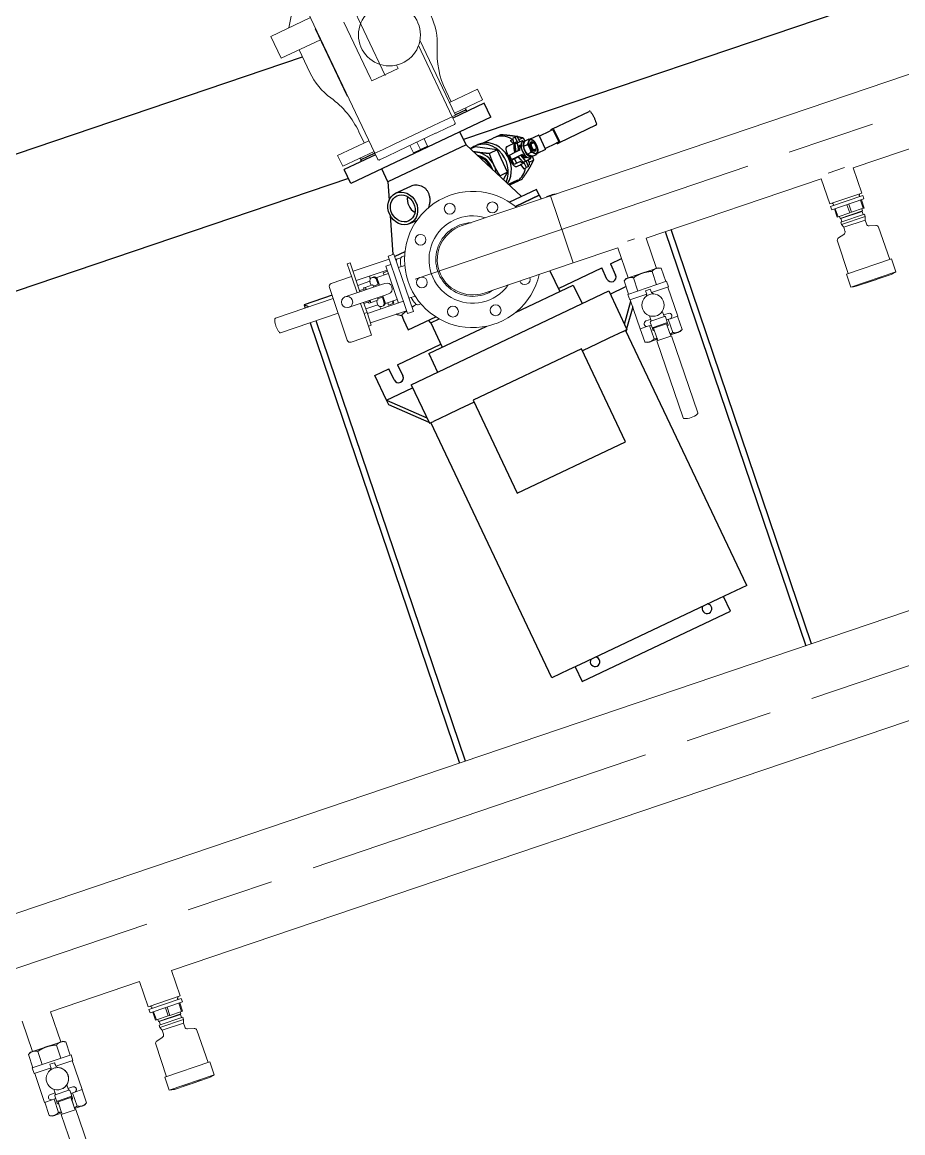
# Model space of a CAD drawing. Header units: millimetres. Extents: x -4172 to 126100, y -2 to 142133.
# Drawn here: x 62299 to 63720, y 6886 to 8679 of the extents above; entities that cross this region are included whole.
import ezdxf

# ---------------------------------------------------------------- set-up
doc = ezdxf.new("R2010")
doc.units = ezdxf.units.MM
doc.header["$LTSCALE"] = 100
doc.linetypes.add('CHAIN', pattern=[0.3543, 0.2362, -0.0295, 0.0591, -0.0295])
doc.layers.add('Centerline', color=7, linetype='Continuous', lineweight=18)
doc.layers.add('Visible', color=7, linetype='Continuous', lineweight=25)
doc.layers.add('P_Biomass (BM)', color=150, linetype='Continuous', lineweight=18, true_color=0x007fff)

msp = doc.modelspace()

# ---------------------------------------------------------------- linework, layer by layer
at = {"layer": 'Centerline', "linetype": 'CHAIN', "ltscale": 9.889646}
msp.add_line((62503.66, 9396.92), (62885.14, 8592.82), dxfattribs=at)
at = {"layer": 'Centerline', "linetype": 'CHAIN', "ltscale": 23.990969}
for p, q in [((62933.34, 8264.1), (65054.54, 8983.32)), ((61963.54, 7040.61), (65253.69, 8156.18))]:
    msp.add_line(p, q, dxfattribs=at)
at = {"layer": 'P_Biomass (BM)'}
for p, q in [((62728.95, 8761.06), (62868.42, 8467.07)), ((62739.25, 8719.51), (62729.27, 8669.4)), ((62700.36, 8655.68), (62764.5, 8686.12)), ((62772.06, 8667.84), (62772.97, 8668.27)), ((62823.5, 8559.42), (62772.06, 8667.84)), ((62861.23, 8588.39), (62818.36, 8678.74)), ((62700.36, 8655.68), (62717.07, 8620.45)), ((62717.07, 8620.45), (62780.32, 8650.45)), ((62998.52, 8528.79), (62941.08, 8649.86)), ((63151.75, 8398.5), (63911.52, 8656.11)), ((62745.98, 8634.16), (62763.45, 8597.35)), ((62938.69, 8640.91), (62993.1, 8526.22)), ((62903.21, 8609.55), (62903.69, 8608.54)), ((62905.83, 8604.02), (62903.69, 8608.54)), ((62863.37, 8583.87), (62905.83, 8604.02)), ((62861.23, 8588.39), (62863.37, 8583.87)), ((62824.4, 8559.85), (62823.5, 8559.42)), ((62982.59, 8568.21), (62991.16, 8550.14)), ((62988.9, 8549.07), (63034.08, 8570.5)), ((63034.08, 8570.5), (63042.22, 8553.34)), ((62997.05, 8531.9), (63042.22, 8553.34)), ((63014.59, 8536.91), (63014.87, 8540.36)), ((63640.43, 8443.5), (63948.22, 8547.87)), ((62981.02, 8520.49), (62963.17, 8512.02)), ((62981.02, 8520.49), (62963.17, 8512.02)), ((62981.02, 8520.49), (62993.1, 8526.22)), ((62981.02, 8520.49), (62993.1, 8526.22)), ((62993.1, 8526.22), (62996.87, 8528)), ((62993.1, 8526.22), (62997.73, 8516.46)), ((62998.52, 8528.79), (62996.87, 8528)), ((62842.55, 8501.78), (62851.12, 8483.71)), ((62960.85, 8510.91), (62900.68, 8482.37)), ((62960.85, 8510.91), (62900.68, 8482.37)), ((62963.17, 8512.02), (62960.85, 8510.91)), ((62960.85, 8510.91), (62963.17, 8512.02)), ((62967.11, 8499.72), (62984.96, 8508.19)), ((62996.78, 8513.79), (62984.96, 8508.19)), ((62808.2, 8463.35), (62858.8, 8487.35)), ((62900.68, 8482.37), (62898.35, 8481.26)), ((62898.35, 8481.26), (62900.68, 8482.37)), ((62906.17, 8470.8), (62966.33, 8499.35)), ((62936.25, 8485.08), (62941.82, 8473.33)), ((62947.68, 8490.5), (62953.25, 8478.75)), ((62967.11, 8499.72), (62966.33, 8499.35)), ((62816.35, 8446.18), (62866.94, 8470.18)), ((62868.42, 8467.07), (62880.5, 8472.8)), ((62868.42, 8467.07), (62880.5, 8472.8)), ((62868.42, 8467.07), (62873.05, 8457.31)), ((62898.35, 8481.26), (62880.5, 8472.8)), ((62898.35, 8481.26), (62880.5, 8472.8)), ((62887.54, 8461.97), (62905.39, 8470.44)), ((62906.17, 8470.8), (62905.39, 8470.44)), ((62924.82, 8479.65), (62930.39, 8467.91)), ((62930.39, 8467.91), (62941.82, 8473.33)), ((62935.24, 8468.55), (62934.59, 8469.9)), ((62949.69, 8475.4), (62935.24, 8468.55)), ((62941.82, 8473.33), (62953.25, 8478.75)), ((62949.69, 8475.4), (62949.05, 8476.76)), ((62808.2, 8463.35), (62816.35, 8446.18)), ((62846.55, 8457.19), (62843.7, 8459.15)), ((62887.54, 8461.97), (62875.72, 8456.36)), ((63599.76, 8434.99), (63626.28, 8443.99)), ((63640.43, 8443.5), (63654.24, 8402.78)), ((63306.03, 8330.12), (63588.82, 8426)), ((63588.82, 8426), (63602.62, 8385.28)), ((63151.75, 8398.5), (63007.8, 8349.69)), ((63151.75, 8398.5), (63007.8, 8349.69)), ((63151.75, 8398.5), (63188.45, 8290.26)), ((63602.62, 8385.28), (63654.24, 8402.78)), ((63603.67, 8381.41), (63655.76, 8399.07)), ((63605.6, 8375.73), (63657.69, 8393.39)), ((63650.24, 8400.81), (63650.61, 8401.55)), ((63655.76, 8399.07), (63657.69, 8393.39)), ((63603.67, 8381.41), (63605.6, 8375.73)), ((63607, 8386.14), (63606.25, 8386.51)), ((63609.86, 8377.18), (63614.36, 8363.92)), ((63615.75, 8364.39), (63611.25, 8377.65)), ((63630.25, 8384.09), (63634.74, 8370.83)), ((63637.53, 8371.78), (63633.04, 8385.03)), ((63656.52, 8378.22), (63637.53, 8371.78)), ((63652.03, 8391.47), (63656.52, 8378.22)), ((63657.92, 8378.69), (63653.42, 8391.95)), ((63654.13, 8377.4), (63655.23, 8374.16)), ((63656.52, 8378.22), (63657.92, 8378.69)), ((63614.36, 8363.92), (63615.75, 8364.39)), ((63634.74, 8370.83), (63615.75, 8364.39)), ((63618.14, 8365.2), (63619.24, 8361.96)), ((63619.24, 8361.96), (63655.23, 8374.16)), ((63620.38, 8361.73), (63619.24, 8361.96)), ((63620.13, 8355.83), (63658.25, 8368.76)), ((63620.38, 8361.73), (63654.47, 8373.29)), ((63620.38, 8361.73), (63622.14, 8356.52)), ((63621.46, 8351.92), (63659.58, 8364.84)), ((63624.89, 8347.64), (63659.46, 8359.36)), ((63634.74, 8370.83), (63637.53, 8371.78)), ((63654.47, 8373.29), (63655.23, 8374.16)), ((63654.47, 8373.29), (63656.24, 8368.08)), ((63658.25, 8368.76), (63659.58, 8364.84)), ((63659.46, 8359.36), (63659.58, 8364.84)), ((63659.46, 8359.36), (63661.6, 8353.04)), ((63620.13, 8355.83), (63621.46, 8351.92)), ((63624.89, 8347.64), (63621.46, 8351.92)), ((63624.89, 8347.64), (63627.03, 8341.32)), ((63666.15, 8350), (63676.58, 8350.68)), ((63681.12, 8347.67), (63699.3, 8295.56)), ((63275.81, 8325.16), (63287.29, 8329.05)), ((63306.03, 8330.12), (63322.6, 8281.25)), ((63614.81, 8325.18), (63632.07, 8272.77)), ((63625.27, 8336.13), (63616.58, 8330.33)), ((62889.67, 8301.03), (62899.14, 8304.25)), ((62930.61, 8211.43), (62899.14, 8304.25)), ((63188.45, 8290.26), (63260.29, 8314.61)), ((63260.29, 8314.61), (63276.86, 8265.74)), ((62828.43, 8290.13), (62823.69, 8288.52)), ((62830.99, 8267.02), (62823.69, 8288.52)), ((62844.27, 8243.4), (62828.43, 8290.13)), ((62891.26, 8296.36), (62833.01, 8276.61)), ((62886.12, 8285.05), (62894.17, 8287.78)), ((62906.37, 8225.32), (62886.12, 8285.05)), ((62921.14, 8208.22), (62889.67, 8301.03)), ((62902.03, 8295.72), (62902.65, 8295.93)), ((62903.26, 8294.14), (62902.64, 8293.93)), ((62902.65, 8295.93), (62905.04, 8296.74)), ((62903.26, 8294.14), (62902.65, 8295.93)), ((62910.18, 8298.49), (62905.04, 8296.74)), ((62906.53, 8282.46), (62916.58, 8285.87)), ((62916.32, 8301.62), (62911.63, 8300.03)), ((63044.5, 8241.45), (63188.45, 8290.26)), ((63044.5, 8241.45), (63188.45, 8290.26)), ((63629.25, 8271.81), (63702.12, 8296.52)), ((63702.12, 8296.52), (63709.17, 8275.72)), ((62830.69, 8267.9), (62798.01, 8256.83)), ((62830.99, 8267.02), (62839.54, 8241.8)), ((62888.34, 8278.48), (62838.15, 8261.46)), ((62865.68, 8267.14), (62863.82, 8266.51)), ((62871.35, 8266.31), (62890.29, 8272.73)), ((62881.95, 8274.16), (62889, 8276.55)), ((62881.95, 8274.16), (62883.24, 8270.35)), ((63277.17, 8265.85), (63299.73, 8273.5)), ((63299.73, 8273.5), (63322.28, 8281.15)), ((63322.79, 8254.92), (63315.55, 8276.27)), ((63322.28, 8281.15), (63325.77, 8282.33)), ((63325.77, 8282.33), (63330.59, 8281.37)), ((63337.83, 8260.02), (63330.59, 8281.37)), ((63629.25, 8271.81), (63636.3, 8251.01)), ((63636.3, 8251.01), (63709.17, 8275.72)), ((63644.81, 8252.34), (63701.61, 8271.6)), ((62823.78, 8165.25), (62794.88, 8250.48)), ((62878.97, 8255.17), (62826.14, 8237.26)), ((62860.21, 8260.34), (62840.77, 8253.74)), ((62850.55, 8249.76), (62852.62, 8250.46)), ((62852.62, 8250.46), (62864.52, 8254.49)), ((62854.67, 8246.93), (62853.87, 8249.3)), ((62860.43, 8259.44), (62862.36, 8253.76)), ((62866.58, 8250.97), (62865.78, 8253.34)), ((62867.04, 8253.24), (62865.94, 8252.86)), ((62874.88, 8255.9), (62867.04, 8253.24)), ((62873.38, 8255.39), (62870.81, 8262.96)), ((62875.52, 8254), (62871.35, 8266.31)), ((62884.52, 8257.05), (62878.97, 8255.17)), ((63273.68, 8264.67), (63270.44, 8260.98)), ((63277.68, 8239.63), (63270.44, 8260.98)), ((63273.68, 8264.67), (63277.17, 8265.85)), ((63276.5, 8239.23), (63339.01, 8260.42)), ((63292.72, 8244.72), (63285.48, 8266.07)), ((63314.59, 8242.11), (63342.06, 8251.42)), ((63339.01, 8260.42), (63342.06, 8251.42)), ((63341.11, 8251.1), (63357.01, 8204.22)), ((62707.96, 8200.88), (62801, 8232.43)), ((62826.14, 8237.26), (62820.6, 8235.38)), ((62884.75, 8238.12), (62831.92, 8220.21)), ((62853, 8248.48), (62843.63, 8245.3)), ((62850.42, 8247.6), (62850.26, 8248.07)), ((62853, 8248.48), (62853.64, 8246.58)), ((62873.16, 8231.55), (62872.36, 8233.92)), ((62874.11, 8232.4), (62873, 8232.03)), ((62881.95, 8235.06), (62874.11, 8232.4)), ((62883.01, 8226.97), (62880.44, 8234.55)), ((62885.48, 8224.64), (62881.3, 8236.95)), ((62884.75, 8238.12), (62890.3, 8240)), ((62885.48, 8224.64), (62904.42, 8231.06)), ((62923.22, 8233.22), (62933.28, 8236.63)), ((63276.5, 8239.23), (63279.55, 8230.23)), ((63279.55, 8230.23), (63307.02, 8239.54)), ((63305.09, 8245.22), (63312.67, 8247.79)), ((63305.09, 8245.22), (63307.02, 8239.54)), ((63305.41, 8235.46), (63307.02, 8239.54)), ((63314.59, 8242.11), (63312.67, 8247.79)), ((63314.59, 8242.11), (63318.36, 8239.85)), ((62826.38, 8218.33), (62831.92, 8220.21)), ((62850.94, 8208.16), (62845.32, 8224.75)), ((62855.68, 8209.77), (62850.05, 8226.36)), ((62860.06, 8227.64), (62850.69, 8224.46)), ((62873, 8222.61), (62853.56, 8216.02)), ((62914.42, 8228.05), (62856.17, 8208.3)), ((62857.64, 8226.29), (62857.48, 8226.77)), ((62858.9, 8225.13), (62860.96, 8225.83)), ((62859.42, 8229.53), (62860.06, 8227.64)), ((62861.26, 8227.52), (62860.45, 8229.88)), ((62872.87, 8229.87), (62860.96, 8225.83)), ((62870.71, 8229.14), (62872.64, 8223.46)), ((62881.48, 8220.54), (62879.62, 8219.91)), ((62889.03, 8225.85), (62890.34, 8222)), ((62890.34, 8222), (62897.75, 8224.52)), ((62896.45, 8228.36), (62897.75, 8224.52)), ((62898.84, 8224.89), (62897.69, 8228.78)), ((62897.75, 8224.52), (62898.84, 8224.89)), ((62935.87, 8222.72), (62927.72, 8219.96)), ((62942.65, 8223.97), (62937.96, 8222.37)), ((63280.5, 8230.55), (63296.4, 8183.67)), ((62809.03, 8208.75), (62715.99, 8177.21)), ((62855.68, 8209.77), (62850.94, 8208.16)), ((62857.75, 8188.07), (62850.94, 8208.16)), ((62862.49, 8189.68), (62855.68, 8209.77)), ((62919.55, 8212.9), (62861.31, 8193.15)), ((62930.61, 8211.43), (62921.14, 8208.22)), ((63313.39, 8198.94), (63305.82, 8196.37)), ((63311.39, 8204.86), (63314.12, 8196.8)), ((63335.65, 8203.36), (63313.87, 8195.97)), ((63314.12, 8196.8), (63314.35, 8196.13)), ((63332.22, 8211.92), (63334.95, 8203.87)), ((63341.8, 8208.57), (63334.23, 8206)), ((63334.95, 8203.87), (63335.18, 8203.2)), ((63337.42, 8202.83), (63340.82, 8192.79)), ((63339.01, 8198.12), (63344.69, 8200.05)), ((63341.74, 8199.05), (63348.98, 8177.7)), ((63357.01, 8204.22), (63344.69, 8200.05)), ((63356.77, 8204.14), (63364.01, 8182.79)), ((62862.49, 8189.68), (62857.75, 8188.07)), ((62857.75, 8188.07), (62862.8, 8173.2)), ((63308.71, 8187.85), (63296.4, 8183.67)), ((63296.63, 8183.75), (63303.87, 8162.4)), ((63308.71, 8187.85), (63314.39, 8189.77)), ((63311.66, 8188.85), (63318.9, 8167.5)), ((63316.2, 8184.44), (63312.79, 8194.48)), ((63317.11, 8181.76), (63316.2, 8184.44)), ((63339.06, 8193.31), (63317.28, 8185.93)), ((63318.21, 8184.75), (63339.04, 8191.81)), ((63318.21, 8184.75), (63322.94, 8170.77)), ((63319.34, 8181.4), (63318.87, 8181.24)), ((63339.04, 8191.81), (63343.78, 8177.84)), ((63340.65, 8188.62), (63340.18, 8188.46)), ((63341.73, 8190.11), (63340.82, 8192.79)), ((63345.14, 8173.82), (63343.78, 8177.84)), ((63345.15, 8173.8), (63357.28, 8177.92)), ((63357.28, 8177.92), (63360.77, 8179.1)), ((63360.77, 8179.1), (63364.01, 8182.79)), ((62862.8, 8173.2), (62830.12, 8162.12)), ((63308.68, 8161.44), (63303.87, 8162.4)), ((63308.68, 8161.44), (63312.17, 8162.62)), ((63312.17, 8162.62), (63324.31, 8166.74)), ((63324.31, 8166.75), (63322.94, 8170.77)), ((63324.95, 8164.86), (63323.53, 8164.38)), ((63365.76, 8039.82), (63323.53, 8164.38)), ((63324.31, 8166.75), (63324.95, 8164.86)), ((63345.78, 8171.92), (63324.95, 8164.86)), ((63345.14, 8173.82), (63345.78, 8171.92)), ((63347.2, 8172.41), (63345.78, 8171.92)), ((63347.2, 8172.41), (63389.44, 8047.85)), ((62173.28, 7200.58), (64290.04, 7918.3)), ((62540.2, 7147.28), (64344.08, 7758.91)), ((62540.2, 7147.28), (62554.01, 7106.56)), ((62344.9, 7081.06), (62488.59, 7129.78)), ((62488.59, 7129.78), (62502.4, 7089.06)), ((62502.4, 7089.06), (62554.01, 7106.56)), ((62503.6, 7084.74), (62555.69, 7102.4)), ((62550.17, 7104.13), (62550.84, 7105.48)), ((62555.69, 7102.4), (62557.61, 7096.71)), ((62503.6, 7084.74), (62505.53, 7079.05)), ((62505.53, 7079.05), (62557.61, 7096.71)), ((62506.93, 7089.46), (62505.57, 7090.13)), ((62530.18, 7087.41), (62534.67, 7074.15)), ((62537.46, 7075.1), (62532.96, 7088.36)), ((62551.96, 7094.8), (62556.45, 7081.54)), ((62557.85, 7082.01), (62553.35, 7095.27)), ((62299.16, 7065.55), (62315.73, 7016.68)), ((62344.9, 7081.06), (62361.47, 7032.19)), ((62509.79, 7080.5), (62514.28, 7067.24)), ((62515.68, 7067.71), (62511.18, 7080.97)), ((62514.28, 7067.24), (62515.68, 7067.71)), ((62534.67, 7074.15), (62515.68, 7067.71)), ((62518.07, 7068.52), (62519.17, 7065.28)), ((62519.17, 7065.28), (62555.16, 7077.48)), ((62520.06, 7059.16), (62558.18, 7072.08)), ((62520.3, 7065.06), (62554.4, 7076.62)), ((62521.39, 7055.24), (62559.51, 7068.17)), ((62534.67, 7074.15), (62537.46, 7075.1)), ((62556.45, 7081.54), (62537.46, 7075.1)), ((62554.06, 7080.73), (62555.16, 7077.48)), ((62554.4, 7076.62), (62555.16, 7077.48)), ((62554.4, 7076.62), (62556.17, 7071.4)), ((62556.45, 7081.54), (62557.85, 7082.01)), ((62558.18, 7072.08), (62559.51, 7068.17)), ((62559.38, 7062.69), (62559.51, 7068.17)), ((62520.3, 7065.06), (62519.17, 7065.28)), ((62520.06, 7059.16), (62521.39, 7055.24)), ((62520.3, 7065.06), (62522.07, 7059.84)), ((62524.82, 7050.97), (62521.39, 7055.24)), ((62524.82, 7050.97), (62559.38, 7062.69)), ((62524.82, 7050.97), (62526.96, 7044.64)), ((62559.38, 7062.69), (62561.53, 7056.36)), ((62566.08, 7053.32), (62576.51, 7054)), ((62581.05, 7050.99), (62599.23, 6998.88)), ((62338.53, 7024.41), (62361.12, 7032.07)), ((62361.12, 7032.07), (62364.64, 7033.27)), ((62364.64, 7033.27), (62369.4, 7032.32)), ((62376.7, 7010.96), (62369.46, 7032.31)), ((62525.2, 7039.46), (62516.51, 7033.65)), ((62316.55, 6990.57), (62309.31, 7011.92)), ((62312.55, 7015.61), (62309.35, 7011.96)), ((62312.55, 7015.61), (62316.01, 7016.78)), ((62316.01, 7016.78), (62338.53, 7024.41)), ((62331.52, 6995.64), (62324.28, 7016.99)), ((62361.59, 7005.84), (62354.35, 7027.19)), ((62514.73, 7028.5), (62532, 6976.09)), ((62315.37, 6990.17), (62377.88, 7011.36)), ((62343.84, 6996.12), (62351.41, 6998.69)), ((62351.44, 6998.7), (62351.41, 6998.69)), ((62351.44, 6998.7), (62352.41, 6995.86)), ((62352.41, 6995.86), (62352.38, 6995.85)), ((62353.33, 6993.01), (62380.93, 7002.36)), ((62377.88, 7011.36), (62380.93, 7002.36)), ((62379.98, 7002.04), (62395.88, 6955.16)), ((62529.18, 6975.13), (62602.05, 6999.84)), ((62602.05, 6999.84), (62609.1, 6979.04)), ((62315.37, 6990.17), (62318.42, 6981.17)), ((62318.42, 6981.17), (62345.75, 6990.43)), ((62319.37, 6981.49), (62335.27, 6934.61)), ((62344.15, 6986.38), (62345.75, 6990.43)), ((62350.14, 6989.81), (62350.18, 6989.82)), ((62353.33, 6993.01), (62353.32, 6993)), ((62353.32, 6993), (62357.09, 6990.74)), ((62353.33, 6993.01), (62357.09, 6990.74)), ((62357.09, 6990.74), (62357.09, 6990.74)), ((62536.23, 6954.33), (62609.1, 6979.04)), ((62370.95, 6962.82), (62370.96, 6962.82)), ((62370.95, 6962.82), (62373.68, 6954.76)), ((62370.96, 6962.82), (62373.69, 6954.76)), ((62380.59, 6959.48), (62372.97, 6956.9)), ((62380.61, 6959.49), (62380.59, 6959.48)), ((62529.18, 6975.13), (62536.23, 6954.33)), ((62544.74, 6955.66), (62601.54, 6974.92)), ((62352.12, 6949.83), (62344.6, 6947.28)), ((62347.49, 6938.76), (62353.1, 6940.66)), ((62350.12, 6955.72), (62352.85, 6947.69)), ((62351.52, 6945.38), (62354.89, 6935.33)), ((62374.38, 6954.25), (62352.59, 6946.86)), ((62377.76, 6944.19), (62355.97, 6936.81)), ((62356.9, 6935.63), (62377.74, 6942.69)), ((62361.7, 6955.72), (62361.74, 6955.73)), ((62376.14, 6953.72), (62377.06, 6951.05)), ((62377.06, 6951.04), (62380.44, 6940.99)), ((62377.74, 6949.01), (62383.48, 6950.96)), ((62377.74, 6942.69), (62378.43, 6940.69)), ((62377.74, 6942.69), (62382.44, 6928.7)), ((62378.43, 6940.69), (62383.13, 6926.7)), ((62380.43, 6940.99), (62379.52, 6943.67)), ((62380.54, 6949.96), (62387.78, 6928.61)), ((62383.5, 6950.97), (62383.48, 6950.96)), ((62395.88, 6955.16), (62383.5, 6950.97)), ((62395.64, 6955.08), (62402.88, 6933.73)), ((62347.49, 6938.76), (62335.27, 6934.61)), ((62335.5, 6934.69), (62342.74, 6913.34)), ((62350.46, 6939.77), (62357.7, 6918.42)), ((62355.81, 6932.65), (62354.9, 6935.32)), ((62356.9, 6935.63), (62361.61, 6921.64)), ((62358.03, 6932.28), (62357.58, 6932.12)), ((62384.44, 6922.79), (62363.6, 6915.73)), ((62379.36, 6939.51), (62378.88, 6939.35)), ((62383.8, 6924.68), (62384.44, 6922.79)), ((62383.81, 6924.67), (62396.12, 6928.85)), ((62383.81, 6924.69), (62384.45, 6922.79)), ((62385.86, 6923.27), (62384.44, 6922.79)), ((62385.87, 6923.28), (62385.86, 6923.27)), ((62428.1, 6798.72), (62385.87, 6923.28)), ((62396.12, 6928.85), (62399.64, 6930.04)), ((62399.64, 6930.04), (62402.85, 6933.69)), ((62347.56, 6912.38), (62342.79, 6913.33)), ((62347.56, 6912.38), (62351.01, 6913.55)), ((62351.01, 6913.55), (62362.97, 6917.61)), ((62363.6, 6915.73), (62362.18, 6915.24)), ((62404.42, 6790.69), (62362.18, 6915.24)), ((62362.96, 6917.62), (62363.61, 6915.73))]:
    msp.add_line(p, q, dxfattribs=at)
for centre, radius in [((62891.79, 8658.23), 50), ((62989.09, 8377.58), 8.75), ((63057.93, 8379.77), 8.75), ((62941.95, 8327.35), 8.75), ((62944.14, 8258.5), 8.75), ((62823.49, 8226.85), 9), ((63317.23, 8221.89), 18), ((62994.37, 8211.37), 8.75), ((63063.22, 8213.56), 8.75)]:
    msp.add_circle(centre, radius, dxfattribs=at)
for centre, radius, start, end in [((62861.03, 8643.64), 108, 356.91561, 25.38015), ((63112.96, 8630.06), 144.3, 176.91561, 205.38015), ((62861.03, 8643.64), 108, 205.38015, 233.84469), ((62712.17, 8439.93), 144.3, 25.38015, 53.84469), ((62995.93, 8515.6), 2, 295.38015, 25.38015), ((62874.86, 8458.17), 2, 205.38015, 295.38015), ((63026.15, 8295.57), 110, 50.03177, 347.42823), ((63652.48, 8399.7), 2.5, 153.73, 239.83292), ((63605.89, 8383.9), 2.5, 337.62708, 63.73), ((63026.15, 8295.57), 70.5, 72.88834, 324.57166), ((63026.15, 8295.57), 59.5, 92.57329, 304.88671), ((63026.15, 8295.57), 57.15, 108.73, 288.73), ((63026.15, 8295.57), 57.15, 108.73, 288.73), ((63622.77, 8339.88), 4.5, 303.73, 18.73), ((63665.86, 8354.49), 4.5, 198.73, 273.73), ((63676.87, 8346.19), 4.5, 19.23, 93.73), ((63619.08, 8326.59), 4.5, 123.73, 198.23), ((63609.71, 8449.23), 200, 297.35277, 299.82054), ((62799.62, 8252.09), 5, 108.73, 198.73), ((62887.41, 8248.53), 9, 288.73, 108.73), ((63110.35, 8263.79), 8.75, 198.81889, 18.64111), ((63609.71, 8449.23), 200, 277.63946, 280.10723), ((63480.6, 8830.04), 600, 287.38603, 290.07397), ((62708.45, 8199.46), 1.5, 108.72987, 177.06782), ((63307.26, 8192.11), 4.5, 108.73, 288.73), ((63343.25, 8204.31), 4.5, 288.73, 108.73), ((62715.51, 8178.63), 1.5, 220.39192, 288.72987), ((62828.52, 8166.86), 5, 198.73, 288.73), ((63367.18, 8040.3), 1.5, 198.73, 266.63377), ((63368.9, 8069.49), 30.74, 266.63377, 310.82623), ((63388.02, 8047.37), 1.5, 310.82623, 18.73), ((62552.41, 7103.02), 2.5, 153.73, 239.83292), ((62505.82, 7087.22), 2.5, 337.62708, 63.73), ((62565.79, 7057.81), 4.5, 198.73, 273.73), ((62576.8, 7049.51), 4.5, 19.23, 93.73), ((62519.01, 7029.91), 4.5, 123.73, 198.23), ((62522.7, 7043.2), 4.5, 303.73, 18.73), ((62509.64, 7152.56), 200, 297.35277, 299.82054), ((62380.53, 7533.36), 600, 287.38603, 290.07397), ((62509.64, 7152.56), 200, 277.63946, 280.10723)]:
    msp.add_arc(centre, radius, start, end, dxfattribs=at)
for centre, major_axis, ratio, start_param, end_param in [((62917.88, 8258.86), (-12.84, 37.88), 0.2070786, 0, 0.3090957), ((62924.79, 8261.2), (-13.17, 38.83), 0.2070786, 0, 0.8839004), ((62865.62, 8261.2), (-1.8, 5.3), 0.9783243, 4.712389, 7.8539816), ((62874.57, 8244.18), (12.84, -37.88), 0.2070786, 3.9348142, 4.0973695), ((62851.03, 8248.34), (-0.48, 1.42), 0.545353, 0, 1.5707963), ((62853.1, 8249.04), (-0.48, 1.42), 0.545353, 4.712389, 6.2831853), ((62865, 8253.07), (-0.48, 1.42), 0.545353, 4.712389, 6.2831853), ((62884.95, 8247.69), (12.84, -37.88), 0.2070786, 4.2174249, 4.4337993), ((62872.39, 8231.29), (0.48, -1.42), 0.545353, 0, 1.5707963), ((62884.95, 8247.69), (12.84, -37.88), 0.2070786, 4.9909787, 5.207353), ((62924.79, 8261.2), (13.17, -38.83), 0.2070786, 5.399301, 6.2831853), ((62858.42, 8226.55), (0.48, -1.42), 0.545353, 4.712389, 6.2831853), ((62860.48, 8227.25), (0.48, -1.42), 0.545353, 0, 1.5707963), ((62877.82, 8225.22), (1.8, -5.3), 0.9783243, 4.712389, 7.8539816), ((62874.57, 8244.18), (12.84, -37.88), 0.2070786, 5.3274084, 5.4899898), ((63314.21, 8194.97), (-1.42, -0.48), 0.7071068, 4.712389, 6.2831853), ((63335.99, 8202.35), (1.42, 0.48), 0.7071068, 0, 1.5707963), ((63317.62, 8184.92), (-1.42, -0.48), 0.7071068, 4.712389, 6.2831853), ((63318.53, 8182.24), (-1.42, -0.48), 0.7071068, 0, 1.5707963), ((63339.4, 8192.31), (1.42, 0.48), 0.7071068, 0, 1.5707963), ((63340.31, 8189.63), (1.42, 0.48), 0.7071068, 4.712389, 6.2831853), ((62345.76, 6990.44), (-1.93, 5.68), 0.0027223, 0, 1.5707963), ((62353.34, 6993.01), (-1.93, 5.68), 0.0027223, 0.0000001, 1.5707964), ((62353.34, 6993.01), (-0.96, 2.84), 0.0027223, 0.0000001, 1.5707964), ((62355.96, 6972.78), (1.13, 17.96), 0.9999974, 0, 0.3896681), ((62355.96, 6972.78), (5.78, -17.05), 0.9999963, 0, 0.6574636), ((62382.04, 6955.22), (1.44, -4.26), 0.9999963, 0, 3.1415927), ((62346.05, 6943.02), (-1.44, 4.26), 0.9999963, 0, 3.1415927), ((62352.94, 6945.86), (-1.42, -0.48), 0.7071042, 4.7162389, 6.2831853), ((62352.84, 6947.69), (0.96, -2.84), 0.0027223, 1.3328552, 1.5707963), ((62373.67, 6954.75), (0.96, -2.84), 0.0027223, 1.3328552, 1.5707963), ((62373.67, 6954.75), (1.93, -5.68), 0.0027223, 1.4526707, 1.5707963), ((62374.72, 6953.24), (1.42, 0.48), 0.7071042, 0.00385, 1.5746463), ((62375.64, 6950.57), (1.42, 0.48), 0.7071042, 0, 0.00385), ((62378.1, 6943.19), (1.42, 0.48), 0.7071042, 0.00385, 1.5746463), ((62379.01, 6940.51), (1.42, 0.48), 0.7071042, 4.7162389, 6.2870353), ((62356.32, 6935.8), (-1.42, -0.48), 0.7071042, 4.7162389, 6.2870353), ((62357.23, 6933.13), (-1.42, -0.48), 0.7071042, 0.00385, 1.5746463), ((62383.81, 6924.69), (1.93, -5.68), 0.0027223, 3.9269908, 4.712389), ((62383.81, 6924.69), (0.96, -2.84), 0.0027223, 3.9269908, 4.712389), ((62362.98, 6917.63), (1.93, -5.68), 0.0027223, 3.9269908, 4.712389)]:
    msp.add_ellipse(centre, major_axis=major_axis, ratio=ratio, start_param=start_param, end_param=end_param, dxfattribs=at)
msp.add_ellipse((62355.92, 6972.76), major_axis=(-5.78, 17.05), ratio=0.9999963, dxfattribs=at)
for points, knots in [([(62871.95, 8263.35), (62871.79, 8264.07), (62871.49, 8264.79), (62870.64, 8266), (62870.09, 8266.5), (62868.98, 8267.12), (62868.36, 8267.33), (62867.04, 8267.45), (62866.33, 8267.36), (62865.68, 8267.14)], [-0.92501443, -0.92501443, -0.92501443, -0.92501443, -0.67414736, -0.67414736, -0.42328028, -0.42328028, -0.21164014, -0.21164014, 0, 0, 0, 0]), ([(62884.15, 8227.36), (62884.46, 8226.69), (62884.66, 8225.94), (62884.72, 8224.46), (62884.59, 8223.73), (62884.08, 8222.56), (62883.72, 8222.02), (62882.74, 8221.12), (62882.13, 8220.76), (62881.48, 8220.54)], [-2.73692001, -2.73692001, -2.73692001, -2.73692001, -2.48605294, -2.48605294, -2.23518586, -2.23518586, -2.02354572, -2.02354572, -1.81190558, -1.81190558, -1.81190558, -1.81190558]), ([(62714.37, 8177.66), (62713.35, 8178.86), (62712.42, 8180.13), (62710.76, 8182.82), (62710.03, 8184.22), (62708.79, 8187.13), (62708.28, 8188.63), (62707.5, 8191.69), (62707.22, 8193.25), (62706.91, 8196.39), (62706.87, 8197.97), (62706.95, 8199.54)], [5.89753338, 5.89753338, 5.89753338, 5.89753338, 6.05179415, 6.05179415, 6.20605492, 6.20605492, 6.36031569, 6.36031569, 6.51457646, 6.51457646, 6.66883724, 6.66883724, 6.66883724, 6.66883724]), ([(62357.05, 6990.77), (62357.13, 6990.76), (62357.21, 6990.76), (62358.48, 6990.67), (62359.66, 6990.47), (62361.92, 6989.85), (62363, 6989.43), (62364.99, 6988.45), (62365.97, 6987.85), (62367.84, 6986.43), (62368.72, 6985.62), (62370.31, 6983.83), (62371.01, 6982.85), (62372.21, 6980.77), (62372.7, 6979.68), (62373.08, 6978.58)], [-13.2541228, -13.2541228, -13.2541228, -13.2541228, -13.2322037, -13.2322037, -12.8848551, -12.8848551, -12.5375064, -12.5375064, -12.18851, -12.18851, -11.8395136, -11.8395136, -11.4905172, -11.4905172, -11.1415207, -11.1415207, -11.1415207, -11.1415207]), ([(62373.08, 6978.58), (62373.12, 6978.45), (62373.16, 6978.32), (62373.26, 6978.03), (62373.3, 6977.87), (62373.45, 6977.35), (62373.54, 6976.99), (62374.03, 6974.74), (62374.13, 6972.84), (62373.73, 6969), (62373.2, 6967.08), (62371.98, 6964.42), (62371.51, 6963.58), (62370.97, 6962.78)], [-22.5051743, -22.5051743, -22.5051743, -22.5051743, -22.4635594, -22.4635594, -22.4144428, -22.4144428, -22.3017852, -22.3017852, -21.7228269, -21.7228269, -21.1079187, -21.1079187, -20.8054949, -20.8054949, -20.8054949, -20.8054949]), ([(62380.61, 6959.49), (62381.19, 6959.68), (62381.83, 6959.77), (62383.1, 6959.65), (62383.73, 6959.46), (62384.69, 6958.91), (62385.12, 6958.58), (62385.67, 6957.94), (62385.83, 6957.71), (62386.12, 6957.21), (62386.23, 6956.95), (62386.42, 6956.41), (62386.48, 6956.12), (62386.56, 6955.56), (62386.57, 6955.27), (62386.53, 6954.44), (62386.39, 6953.91), (62385.95, 6952.89), (62385.58, 6952.35), (62384.64, 6951.49), (62384.08, 6951.16), (62383.5, 6950.97)], [-2.332232, -2.332232, -2.332232, -2.332232, -2.105766, -2.105766, -1.8793, -1.8793, -1.7082281, -1.7082281, -1.6226922, -1.6226922, -1.5371562, -1.5371562, -1.4516203, -1.4516203, -1.3660843, -1.3660843, -1.1950124, -1.1950124, -0.9685464, -0.9685464, -0.7420804, -0.7420804, -0.7420804, -0.7420804])]:
    msp.add_open_spline(points, degree=3, knots=knots, dxfattribs=at)
for points, weights in [([(63285.48, 8266.07), (63292.75, 8271.13), (63299.73, 8273.5)], [1.68820457608, 1.81878765449, 1.81878765449]), ([(63299.73, 8273.5), (63306.71, 8275.87), (63315.55, 8276.27)], [1.81878765449, 1.81878765449, 1.68820457608]), ([(63315.55, 8276.27), (63318.79, 8279.96), (63322.28, 8281.15)], [1.68820457608, 1.81878765449, 1.81878765449]), ([(63322.28, 8281.15), (63325.77, 8282.33), (63330.59, 8281.37)], [1.81878765449, 1.81878765449, 1.68820457608]), ([(63270.44, 8260.98), (63273.68, 8264.67), (63277.17, 8265.85)], [1.68820457608, 1.81878765449, 1.81878765449]), ([(63277.17, 8265.85), (63280.66, 8267.03), (63285.48, 8266.07)], [1.81878765449, 1.81878765449, 1.68820457608]), ([(63348.98, 8177.7), (63346.82, 8176.2), (63344.75, 8174.96)], [1.68820457608, 1.72493402919, 1.7513324904]), ([(63357.28, 8177.92), (63353.79, 8176.74), (63348.98, 8177.7)], [1.81878765449, 1.81878765449, 1.68820457608]), ([(63364.01, 8182.79), (63360.77, 8179.1), (63357.28, 8177.92)], [1.68820457608, 1.81878765449, 1.81878765449]), ([(63312.17, 8162.62), (63308.68, 8161.44), (63303.87, 8162.4)], [1.81878765449, 1.81878765449, 1.68820457608]), ([(63318.9, 8167.5), (63315.66, 8163.81), (63312.17, 8162.62)], [1.68820457608, 1.81878765449, 1.81878765449]), ([(63323.92, 8167.9), (63321.53, 8167.62), (63318.9, 8167.5)], [1.7513324904, 1.72493402919, 1.68820457608]), ([(62354.35, 7027.19), (62357.61, 7030.89), (62361.12, 7032.07)], [1.68820457608, 1.81878765449, 1.81878765449]), ([(62361.12, 7032.07), (62364.62, 7033.26), (62369.46, 7032.31)], [1.81878765449, 1.81878765449, 1.68820457608]), ([(62369.46, 7032.31), (62369.43, 7032.32), (62369.4, 7032.32)], [1.68820457608, 1.68891530126, 1.68962215818]), ([(62309.31, 7011.92), (62312.54, 7015.6), (62316.01, 7016.78)], [1.68820457608, 1.81878765449, 1.81878765449]), ([(62316.01, 7016.78), (62319.48, 7017.96), (62324.28, 7016.99)], [1.81878765449, 1.81878765449, 1.68820457608]), ([(62324.28, 7016.99), (62331.55, 7022.05), (62338.53, 7024.41)], [1.68820457608, 1.81878765449, 1.81878765449]), ([(62338.53, 7024.41), (62345.51, 7026.78), (62354.35, 7027.19)], [1.81878765449, 1.81878765449, 1.68820457608]), ([(62387.78, 6928.61), (62385.56, 6927.07), (62383.43, 6925.8)], [1.68820457608, 1.72606041737, 1.75294190626]), ([(62396.12, 6928.85), (62392.61, 6927.66), (62387.78, 6928.61)], [1.81878765449, 1.81878765449, 1.68820457608]), ([(62402.88, 6933.73), (62399.62, 6930.04), (62396.12, 6928.85)], [1.68820457608, 1.81878765449, 1.81878765449]), ([(62402.85, 6933.69), (62402.86, 6933.71), (62402.88, 6933.73)], [1.68962215818, 1.68891530126, 1.68820457608]), ([(62351.01, 6913.55), (62347.54, 6912.37), (62342.74, 6913.34)], [1.81878765449, 1.81878765449, 1.68820457608]), ([(62357.7, 6918.42), (62354.48, 6914.73), (62351.01, 6913.55)], [1.68820457608, 1.81878765449, 1.81878765449]), ([(62362.57, 6918.8), (62360.24, 6918.53), (62357.7, 6918.42)], [1.74961069952, 1.72374377128, 1.68820457608])]:
    msp.add_rational_spline(points, weights, degree=2, dxfattribs=at)
at = {"layer": 'Visible'}
for p, q in [((63717.51, 8728.66), (63011.56, 8489.29)), ((61731.93, 8277.16), (62751.37, 8622.82)), ((63044.79, 8547.91), (62994.2, 8523.91)), ((63015.5, 8537.34), (62998.33, 8529.19)), ((63016.78, 8534.63), (63015.5, 8537.34)), ((63055.51, 8525.33), (63044.79, 8547.91)), ((63055.51, 8525.33), (62829.64, 8418.17)), ((63154.94, 8506.65), (63214.36, 8534.83)), ((63015.54, 8480.91), (63005.68, 8501.69)), ((63133.65, 8494.88), (63151.39, 8503.3)), ((63154.68, 8504.86), (63151.39, 8503.3)), ((63152.6, 8505.53), (63154.94, 8506.65)), ((63154.68, 8504.86), (63155.59, 8505.29)), ((63155.59, 8505.29), (63165.02, 8485.41)), ((63156.76, 8505.85), (63166.19, 8485.97)), ((63225.07, 8512.25), (63165.66, 8484.06)), ((63041.98, 8483.49), (63059.42, 8491.77)), ((63062.31, 8492.96), (63071.65, 8497.39)), ((63095.77, 8484.66), (63082.25, 8478.25)), ((63088.17, 8488.36), (63090.63, 8489.53)), ((63094.58, 8493.02), (63090.23, 8490.95)), ((63090.23, 8490.95), (63092.45, 8483.08)), ((63094.02, 8481.62), (63097.93, 8483.47)), ((63098.19, 8494.73), (63094.58, 8493.02)), ((63098.34, 8485.09), (63094.58, 8493.02)), ((63106.28, 8487.43), (63097.93, 8483.47)), ((63097.93, 8483.47), (63099.84, 8471.78)), ((63102.5, 8485.64), (63098.19, 8494.73)), ((63100.82, 8489.18), (63107.18, 8492.2)), ((63107.66, 8485.87), (63106.28, 8487.43)), ((63106.88, 8485.5), (63110.01, 8486.99)), ((63110.91, 8487.25), (63117.05, 8490.17)), ((63119.35, 8490.31), (63118.44, 8489.88)), ((63119.35, 8490.31), (63132.44, 8496.52)), ((63124.68, 8483.99), (63120.26, 8481.89)), ((63133.43, 8495.33), (63143.29, 8474.55)), ((63143.08, 8475), (63160.82, 8483.42)), ((63164.11, 8484.99), (63160.82, 8483.42)), ((63163.31, 8482.94), (63165.66, 8484.06)), ((63164.11, 8484.99), (63165.02, 8485.41)), ((62869.52, 8464.76), (62818.92, 8440.76)), ((62868.23, 8467.47), (62845.64, 8456.76)), ((63015.54, 8480.91), (62889.32, 8421.03)), ((63015.54, 8480.91), (63105.19, 8397.26)), ((63029.99, 8477.62), (63022.74, 8474.19)), ((63029.49, 8478.67), (63034.51, 8481.05)), ((63065.52, 8472.43), (63029.99, 8477.62)), ((63065.52, 8472.43), (63053.36, 8466.67)), ((63082.6, 8436.44), (63065.52, 8472.43)), ((63085.33, 8464.21), (63094.72, 8468.67)), ((63088.76, 8456.99), (63085.33, 8464.21)), ((63094.02, 8481.62), (63096.04, 8469.29)), ((63102.13, 8472.18), (63094.72, 8468.67)), ((63098.15, 8461.44), (63105.56, 8464.95)), ((63099.78, 8471.07), (63100.51, 8479.16)), ((63102.86, 8480.28), (63100.51, 8479.16)), ((63102.13, 8472.18), (63102.86, 8480.28)), ((63102.86, 8480.28), (63104.25, 8480.94)), ((63112.29, 8460.4), (63105.56, 8464.95)), ((63108.46, 8478.42), (63114.6, 8481.34)), ((63114.39, 8465.9), (63120.54, 8468.82)), ((63122.78, 8462.22), (63128.93, 8465.13)), ((63124.54, 8472.85), (63128.97, 8474.95)), ((63130.49, 8466.82), (63129.58, 8466.39)), ((63143.58, 8473.03), (63130.49, 8466.82)), ((62846.93, 8454.05), (62845.64, 8456.76)), ((63088.76, 8456.99), (63098.15, 8461.44)), ((63093.86, 8458.3), (63089.51, 8456.23)), ((63092.94, 8449.01), (63089.51, 8456.23)), ((63097.29, 8451.07), (63092.94, 8449.01)), ((63097.82, 8460.18), (63093.86, 8458.3)), ((63097.29, 8451.07), (63093.86, 8458.3)), ((63103.44, 8453.99), (63097.29, 8451.07)), ((63103.82, 8448.63), (63097.68, 8445.72)), ((63099.46, 8462.06), (63107.74, 8452.71)), ((63109.94, 8459.29), (63103.21, 8463.84)), ((63103.55, 8449), (63109.2, 8451.69)), ((63103.55, 8449), (63108.72, 8442.07)), ((63103.8, 8463.44), (63111.65, 8454.56)), ((63107.74, 8452.71), (63111.65, 8454.56)), ((63112.84, 8444.02), (63109.2, 8451.69)), ((63112.29, 8460.4), (63109.94, 8459.29)), ((63111.65, 8454.56), (63120, 8458.52)), ((63112.29, 8460.4), (63113.68, 8461.06)), ((63116.45, 8445.74), (63112.82, 8453.4)), ((63116.79, 8453.68), (63115.5, 8456.39)), ((63115.84, 8447.03), (63116.66, 8447.42)), ((63117.15, 8452.83), (63124.26, 8456.21)), ((63121.49, 8461.49), (63118.36, 8460.01)), ((63120, 8458.52), (63119.65, 8460.62)), ((63121.02, 8462.6), (63121.49, 8461.49)), ((63122.49, 8461.96), (63121.49, 8461.49)), ((63122.3, 8462.31), (63122.49, 8461.96)), ((62829.64, 8418.17), (62818.92, 8440.76)), ((62889.32, 8421.03), (62879.46, 8441.81)), ((63082.6, 8436.44), (63070.44, 8430.67)), ((63075.64, 8424.83), (63082.6, 8436.44)), ((63108.72, 8442.07), (63112.84, 8444.02)), ((63116.45, 8445.74), (63112.84, 8444.02)), ((62825.78, 8426.3), (61848.23, 8094.85)), ((62889.32, 8421.03), (62891.28, 8391.37)), ((62901.78, 8402.59), (62926.37, 8414.26)), ((63084.04, 8417), (63098.8, 8424)), ((63099.62, 8422.29), (63085.53, 8415.61)), ((63098.8, 8424), (63099.62, 8422.29)), ((63099.55, 8422.44), (63105.8, 8425.4)), ((63129.14, 8408.62), (63085.74, 8388.03)), ((63095, 8381.36), (63133.42, 8399.59)), ((63133.42, 8399.59), (63095, 8381.36)), ((63133.42, 8399.59), (63129.14, 8408.62)), ((63133.42, 8399.59), (63136.41, 8393.3)), ((63148.95, 8398.1), (63144.91, 8396.18)), ((62892.9, 8366.84), (62897.07, 8303.54)), ((62924.92, 8353.8), (62936.49, 8359.29)), ((63336.96, 8340.61), (63563.66, 7672.01)), ((63573.13, 7675.22), (63346.43, 8343.82)), ((62916.85, 8307.91), (62900.52, 8300.17)), ((63248.32, 8288.63), (63266.22, 8297.12)), ((63248.32, 8288.63), (63256.89, 8270.56)), ((63150.93, 8277.53), (63166.88, 8243.9)), ((63164.52, 8248.87), (63234.32, 8281.98)), ((63242.89, 8263.91), (63234.32, 8281.98)), ((63095.07, 8209.83), (63188.56, 8254.19)), ((63188.56, 8254.19), (63202.71, 8224.37)), ((63247.98, 8239.77), (63273.53, 8251.89)), ((62799.19, 8237.78), (62754.03, 8222.47)), ((62926.69, 8093.43), (63245.62, 8244.73)), ((63245.62, 8244.73), (63275.2, 8182.39)), ((62761.19, 8218.93), (62754.03, 8222.47)), ((62754.03, 8222.47), (62755.84, 8217.12)), ((63270.99, 8191.26), (63281.27, 8228.28)), ((63284.45, 8218.9), (63274.64, 8183.57)), ((63014.37, 7485.77), (62773.34, 8196.65)), ((62911.54, 8204.91), (62914.55, 8198.35)), ((62914.55, 8198.35), (62922.27, 8182.09)), ((62922.27, 8182.09), (62966.57, 8203.11)), ((62958.5, 8193.19), (62954.6, 8197.43)), ((62958.5, 8193.19), (62972.22, 8199.7)), ((62763.87, 8193.44), (63004.9, 7482.56)), ((62955.47, 8143.61), (63048.96, 8187.96)), ((62958.5, 8193.19), (62977.15, 8153.89)), ((63268.8, 8179.36), (63245.92, 8168.5)), ((63268.8, 8179.36), (63275.2, 8182.39)), ((63468.39, 7769.33), (63272.94, 8181.32)), ((63274.19, 8181.91), (63273.62, 8179.89)), ((63227.22, 8159.63), (63203.15, 8148.21)), ((63245.92, 8168.5), (63227.22, 8159.63)), ((62905, 8125.75), (62974.79, 8158.86)), ((62955.47, 8143.61), (62969.61, 8113.79)), ((63201.54, 8151.6), (63026.72, 8068.66)), ((63272.9, 8001.17), (63201.54, 8151.6)), ((62905, 8125.75), (62913.57, 8107.68)), ((62868.18, 8108.28), (62890.99, 8119.11)), ((62887.04, 8068.53), (62868.18, 8108.28)), ((62899.57, 8101.04), (62890.99, 8119.11)), ((62887.04, 8068.53), (62929.05, 8088.46)), ((62926.69, 8093.43), (62956.27, 8031.09)), ((62887.04, 8068.53), (62952.06, 8039.95)), ((62890.69, 8060.84), (62887.04, 8068.53)), ((62955.71, 8032.26), (62890.69, 8060.84)), ((63004.25, 8053.85), (62985.55, 8044.98)), ((63028.32, 8065.27), (63004.25, 8053.85)), ((63026.72, 8068.66), (63098.08, 7918.23)), ((62956.27, 8031.09), (62962.67, 8034.13)), ((62985.55, 8044.98), (62962.67, 8034.13)), ((62959.21, 8030.73), (62957.28, 8031.57)), ((63153.98, 7620.17), (62958.53, 8032.16)), ((63098.08, 7918.23), (63272.9, 8001.17)), ((63468.39, 7769.33), (63441.37, 7756.51)), ((63422.67, 7747.64), (63199.7, 7641.86)), ((63441.37, 7756.51), (63422.67, 7747.64)), ((63442.26, 7727.6), (63430.9, 7751.55)), ((63202.83, 7614.02), (63442.26, 7727.6)), ((63199.7, 7641.86), (63181, 7632.99)), ((63181, 7632.99), (63153.98, 7620.17)), ((63191.47, 7637.96), (63202.83, 7614.02))]:
    msp.add_line(p, q, dxfattribs=at)
for centre, radius, start, end in [((63215, 8533.48), 1.5, 36.85475, 115.38015), ((63224.43, 8513.6), 1.5, 295.38015, 13.90556), ((63249.89, 8267.24), 7.75, 205.38015, 25.38015), ((62906.57, 8104.36), 7.75, 205.38015, 25.38015), ((63404.32, 7731.74), 7.75, 148.37604, 82.38427), ((63223.62, 7646.02), 7.75, 148.37604, 82.38427)]:
    msp.add_arc(centre, radius, start, end, dxfattribs=at)
for centre, major_axis, ratio, start_param, end_param in [((63153.24, 8504.18), (-0.64, 1.36), 0.8660254, 0, 1.5707963), ((63155.59, 8505.29), (-0.64, 1.36), 0.8660254, 4.712389, 6.2831853), ((63047.07, 8441.63), (-17.57, 37.04), 0.8660254, 3.7705125, 6.5121182), ((63052.08, 8444.01), (-17.57, 37.04), 0.8660254, 3.6270644, 6.2831853), ((63076.56, 8455.63), (-17.14, 36.14), 0.8660254, 5.3776422, 6.2831853), ((63071.51, 8453.23), (-17.14, 36.14), 0.8660254, 5.1791543, 5.207353), ((63103.49, 8468.4), (-7.72, 16.26), 0.5, 6.0017052, 7.6298885), ((63112.88, 8472.85), (-6, 12.65), 0.5, 0, 0.6669463), ((63116.01, 8474.34), (-6, 12.65), 0.5, 6.1398377, 9.3462381), ((63123.83, 8478.05), (5.14, -10.84), 0.5, 3.6651914, 4.712389), ((63123.83, 8478.05), (-5.14, 10.84), 0.5, 5.7595865, 6.8067841), ((63123.83, 8478.05), (-3.43, 7.23), 0.5, 5.3875205, 7.1788501), ((63123.28, 8477.79), (-3, 6.32), 0.5, 5.5079919, 7.0583787), ((63119.99, 8488.96), (-0.64, 1.36), 0.258819, 4.9348645, 6.2831853), ((63123.83, 8478.05), (-5.14, 10.84), 0.5, 4.712389, 5.7595865), ((63124.61, 8478.42), (3, -6.32), 0.5, 0.7751934, 2.3663993), ((63133.08, 8495.17), (-0.64, 1.36), 0.258819, 4.712389, 6.2831853), ((63162.67, 8484.3), (0.64, -1.36), 0.8660254, 4.712389, 6.2831853), ((63165.02, 8485.41), (0.64, -1.36), 0.8660254, 0, 1.5707963), ((63033.51, 8435.2), (-14.79, 31.17), 0.8660254, 5.7595865, 5.9469451), ((63033.51, 8435.2), (14.79, -31.17), 0.8660254, 1.5707963, 2.6179939), ((63103.49, 8468.4), (-6, 12.65), 0.5, 0.6669463, 1.2810446), ((63112.88, 8472.85), (-6, 12.65), 0.5, 0.6669463, 2.4746463), ((63123.83, 8478.05), (5.14, -10.84), 0.5, 4.712389, 5.7595865), ((63123.83, 8478.05), (-3.43, 7.23), 0.5, 0.8956648, 2.2459279), ((63124.61, 8478.42), (-3, 6.32), 0.5, 0.7751934, 2.3663993), ((63123.83, 8478.05), (3.43, -7.23), 0.5, 5.3875205, 7.1788501), ((63123.28, 8477.79), (3, -6.32), 0.5, 5.5079919, 7.0583787), ((63123.83, 8478.05), (5.14, -10.84), 0.5, 5.7595865, 6.8067841), ((63123.83, 8478.05), (-5.14, 10.84), 0.5, 3.6651914, 4.712389), ((63129.85, 8468.18), (0.64, -1.36), 0.258819, 0, 1.3483208), ((63142.94, 8474.39), (0.64, -1.36), 0.258819, 0, 1.5707963), ((63033.51, 8435.2), (-12.46, 26.26), 0.8660254, 4.5356256, 5.7470051), ((63050.99, 8443.49), (-10.72, 22.59), 0.8660254, 0.2525599, 0.2851753), ((63033.51, 8435.2), (11.57, -24.39), 0.8660254, 1.5155533, 2.483892), ((63072.64, 8453.76), (10.72, -22.59), 0.8660254, 4.2899701, 4.4231628), ((63033.51, 8435.2), (14.79, -31.17), 0.8660254, 1.1940929, 1.5707963), ((63103.49, 8468.4), (-7.72, 16.26), 0.5, 1.7948894, 1.8522764), ((63103.49, 8468.4), (-6, 12.65), 0.5, 1.860548, 2.4746463), ((63103.49, 8468.4), (7.72, -16.26), 0.5, 5.5193988, 6.0590922), ((63103.49, 8468.4), (7.72, -16.26), 0.5, 0.2240931, 0.4758822), ((63112.88, 8472.85), (6, -12.65), 0.5, 5.616239, 6.2046455), ((63114.26, 8452.48), (2.4, -5.06), 0.5, 5.9530439, 7.8539816), ((63116.01, 8474.34), (6, -12.65), 0.5, 0.0785398, 0.1433476), ((63076.56, 8455.63), (17.14, -36.14), 0.8660254, 0.1898357, 0.8621516), ((62940.45, 8391.05), (9.61, -20.26), 0.8660254, 4.0243, 5.4004779)]:
    msp.add_ellipse(centre, major_axis=major_axis, ratio=ratio, start_param=start_param, end_param=end_param, dxfattribs=at)
for major_axis in [(11.57, -24.39), (9.61, -20.26)]:
    msp.add_ellipse((62913.35, 8378.2), major_axis=major_axis, ratio=0.8660254, dxfattribs=at)
for points, knots in [([(63216.2, 8534.38), (63217.08, 8533.2), (63217.93, 8531.97), (63219.54, 8529.41), (63220.3, 8528.08), (63221.72, 8525.35), (63222.39, 8523.95), (63223.6, 8521.12), (63224.15, 8519.69), (63225.11, 8516.82), (63225.54, 8515.38), (63225.89, 8513.96)], [5.89753338, 5.89753338, 5.89753338, 5.89753338, 6.05179415, 6.05179415, 6.20605492, 6.20605492, 6.36031569, 6.36031569, 6.51457646, 6.51457646, 6.66883724, 6.66883724, 6.66883724, 6.66883724]), ([(63090.9, 8483.46), (63090.28, 8483.98), (63089.66, 8484.54), (63088.63, 8485.63), (63088.22, 8486.15), (63087.75, 8486.97), (63087.62, 8487.35), (63087.67, 8487.96), (63087.85, 8488.21), (63088.17, 8488.36)], [-2.73692001, -2.73692001, -2.73692001, -2.73692001, -2.48605294, -2.48605294, -2.23518586, -2.23518586, -2.02354572, -2.02354572, -1.81190558, -1.81190558, -1.81190558, -1.81190558]), ([(63097.68, 8445.72), (63097.16, 8445.48), (63096.63, 8445.34), (63095.55, 8445.35), (63095.01, 8445.48), (63093.95, 8446), (63093.42, 8446.38), (63092.39, 8447.35), (63091.88, 8447.93), (63090.91, 8449.22), (63090.4, 8449.96), (63089.37, 8451.63), (63088.84, 8452.55), (63087.78, 8454.5), (63087.25, 8455.53), (63086.19, 8457.62), (63085.68, 8458.68), (63084.69, 8460.75), (63084.2, 8461.82), (63083.24, 8463.96), (63082.78, 8465.03), (63081.95, 8467.08), (63081.57, 8468.07), (63080.93, 8469.92), (63080.67, 8470.79), (63080.29, 8472.36), (63080.16, 8473.12), (63080.07, 8474.53), (63080.1, 8475.18), (63080.37, 8476.33), (63080.61, 8476.83), (63081.29, 8477.67), (63081.73, 8478), (63082.25, 8478.25)], [-5.5116326, -5.5116326, -5.5116326, -5.5116326, -5.1668632, -5.1668632, -4.8220937, -4.8220937, -4.4773243, -4.4773243, -4.1325549, -4.1325549, -3.7883702, -3.7883702, -3.4441856, -3.4441856, -3.1000009, -3.1000009, -2.7558163, -2.7558163, -2.4116316, -2.4116316, -2.067447, -2.067447, -1.7232624, -1.7232624, -1.3790777, -1.3790777, -1.0343083, -1.0343083, -0.6895389, -0.6895389, -0.3447694, -0.3447694, 0, 0, 0, 0]), ([(62926.37, 8414.26), (62927.59, 8414.84), (62928.91, 8415.31), (62931.67, 8415.98), (62933.11, 8416.17), (62936.01, 8416.23), (62937.47, 8416.11), (62940.31, 8415.57), (62941.68, 8415.16), (62944.28, 8414.08), (62945.6, 8413.37), (62948.1, 8411.64), (62949.28, 8410.63), (62951.4, 8408.35), (62952.35, 8407.09), (62953.97, 8404.42), (62954.64, 8403.02), (62955.82, 8399.86), (62956.32, 8397.97), (62956.92, 8394.01), (62957.02, 8391.96), (62956.86, 8387.82), (62956.58, 8385.74), (62955.82, 8382.24), (62955.42, 8380.8), (62954.94, 8379.41)], [3.8047975, 3.8047975, 3.8047975, 3.8047975, 4.272815, 4.272815, 4.7408325, 4.7408325, 5.20885, 5.20885, 5.6768674, 5.6768674, 6.1600493, 6.1600493, 6.6432312, 6.6432312, 7.1264131, 7.1264131, 7.609595, 7.609595, 8.2118253, 8.2118253, 8.8140557, 8.8140557, 9.416286, 9.416286, 9.8508713, 9.8508713, 9.8508713, 9.8508713]), ([(63148.96, 8398.1), (63150.23, 8398.71), (63151.54, 8399.24), (63154.19, 8400.17), (63155.53, 8400.56), (63158.23, 8401.2), (63159.58, 8401.45), (63160.95, 8401.62)], [0, 0, 0, 0, 0.4229683, 0.4229683, 0.8412301, 0.8412301, 1.2544715, 1.2544715, 1.2544715, 1.2544715]), ([(62919.66, 8212.58), (62918.17, 8211.49), (62916.87, 8210.51), (62912.66, 8207.15), (62911.23, 8205.58), (62911.54, 8204.91)], [8.5699878, 8.5699878, 8.5699878, 8.5699878, 9.1637057, 9.1637057, 10.8539659, 10.8539659, 10.8539659, 10.8539659])]:
    msp.add_open_spline(points, degree=3, knots=knots, dxfattribs=at)
for points, weights in [([(63071.65, 8497.39), (63082.56, 8496.66), (63090.81, 8495.45)], [1.65050105335, 1.77816775413, 1.77816775413]), ([(63090.81, 8495.45), (63094.17, 8494.96), (63097.4, 8494.35)], [1.77816775413, 1.77816775413, 1.7569106363]), ([(63098.47, 8494.15), (63102.76, 8493.31), (63107.18, 8492.2)], [1.74942371409, 1.7175900622, 1.65050105335]), ([(63107.18, 8492.2), (63108.9, 8489.61), (63110.41, 8487.15)], [1.65050105335, 1.6853449553, 1.71067895767]), ([(63108.46, 8478.42), (63108.27, 8480.39), (63108.84, 8482.44)], [1.66506350946, 1.79385662014, 1.79385662014]), ([(63108.84, 8482.44), (63109.41, 8484.49), (63110.91, 8487.25)], [1.79385662014, 1.79385662014, 1.66506350946]), ([(63114.6, 8481.34), (63116.1, 8484.1), (63116.67, 8486.15)], [1.66506350946, 1.79385662014, 1.79385662014]), ([(63116.67, 8486.15), (63117.24, 8488.2), (63117.05, 8490.17)], [1.79385662014, 1.79385662014, 1.66506350946]), ([(63117.05, 8490.17), (63120.14, 8489.58), (63122.09, 8488.73)], [1.66506350946, 1.79385662014, 1.79385662014]), ([(63122.09, 8488.73), (63124.03, 8487.87), (63125.44, 8486.48)], [1.79385662014, 1.79385662014, 1.66506350946]), ([(63129.25, 8480.62), (63127.87, 8483.53), (63125.44, 8486.48)], [1.79385662014, 1.79385662014, 1.66506350946]), ([(63034.2, 8468.6), (63030.8, 8469.1), (63027.54, 8469.71)], [1.77816775413, 1.77816775413, 1.75644192854]), ([(63053.36, 8466.67), (63042.45, 8467.4), (63034.2, 8468.6)], [1.65050105335, 1.77816775413, 1.77816775413]), ([(63060.51, 8448.01), (63056.55, 8456.36), (63053.36, 8466.67)], [1.77816775413, 1.77816775413, 1.65050105335]), ([(63110.59, 8471.77), (63109.21, 8474.67), (63108.46, 8478.42)], [1.79385662014, 1.79385662014, 1.66506350946]), ([(63114.39, 8465.9), (63111.96, 8468.86), (63110.59, 8471.77)], [1.66506350946, 1.79385662014, 1.79385662014]), ([(63117.75, 8463.66), (63115.8, 8464.52), (63114.39, 8465.9)], [1.79385662014, 1.79385662014, 1.66506350946]), ([(63118.41, 8475.48), (63117.03, 8478.38), (63114.6, 8481.34)], [1.79385662014, 1.79385662014, 1.66506350946]), ([(63120.54, 8468.82), (63119.79, 8472.57), (63118.41, 8475.48)], [1.66506350946, 1.79385662014, 1.79385662014]), ([(63118.87, 8481.23), (63119.63, 8481.59), (63120.26, 8481.89)], [1.14874156311, 1.12552357002, 1.09389498572]), ([(63125.58, 8467.37), (63123.63, 8468.23), (63120.54, 8468.82)], [1.79385662014, 1.79385662014, 1.66506350946]), ([(63124.54, 8472.85), (63123.92, 8472.56), (63123.15, 8472.19)], [1.09389498572, 1.12552357002, 1.14874156311]), ([(63128.93, 8465.13), (63127.52, 8466.52), (63125.58, 8467.37)], [1.66506350946, 1.79385662014, 1.79385662014]), ([(63131, 8469.95), (63130.43, 8467.9), (63128.93, 8465.13)], [1.79385662014, 1.79385662014, 1.66506350946]), ([(63131.38, 8473.96), (63130.63, 8477.72), (63129.25, 8480.62)], [1.66506350946, 1.79385662014, 1.79385662014]), ([(63131.38, 8473.96), (63131.57, 8472), (63131, 8469.95)], [1.66506350946, 1.79385662014, 1.79385662014]), ([(63070.44, 8430.67), (63064.47, 8439.66), (63060.51, 8448.01)], [1.65050105335, 1.77816775413, 1.77816775413]), ([(63124.26, 8456.21), (63120.7, 8448.61), (63116.42, 8441.46)], [1.65050105335, 1.77816775413, 1.77816775413]), ([(63122.78, 8462.22), (63119.7, 8462.81), (63117.75, 8463.66)], [1.66506350946, 1.79385662014, 1.79385662014]), ([(63122.38, 8461.92), (63123.34, 8459.18), (63124.26, 8456.21)], [1.71082158508, 1.68544309067, 1.65050105335]), ([(63070.02, 8430.08), (63070.23, 8430.38), (63070.44, 8430.67)], [1.65830358708, 1.65446382231, 1.65050105335]), ([(63116.42, 8441.46), (63112.14, 8434.32), (63105.8, 8425.4)], [1.77816775413, 1.77816775413, 1.65050105335])]:
    msp.add_rational_spline(points, weights, degree=2, dxfattribs=at)
for points in [[(62932.9, 8221.72), (62931.25, 8220.61), (62929.68, 8219.55), (62928.2, 8218.55)], [(62911.67, 8204.64), (62908.58, 8205.12), (62905.53, 8205.97), (62902.64, 8207.16)]]:
    msp.add_open_spline(points, degree=3, dxfattribs=at)

doc.saveas('drawing.dxf')
